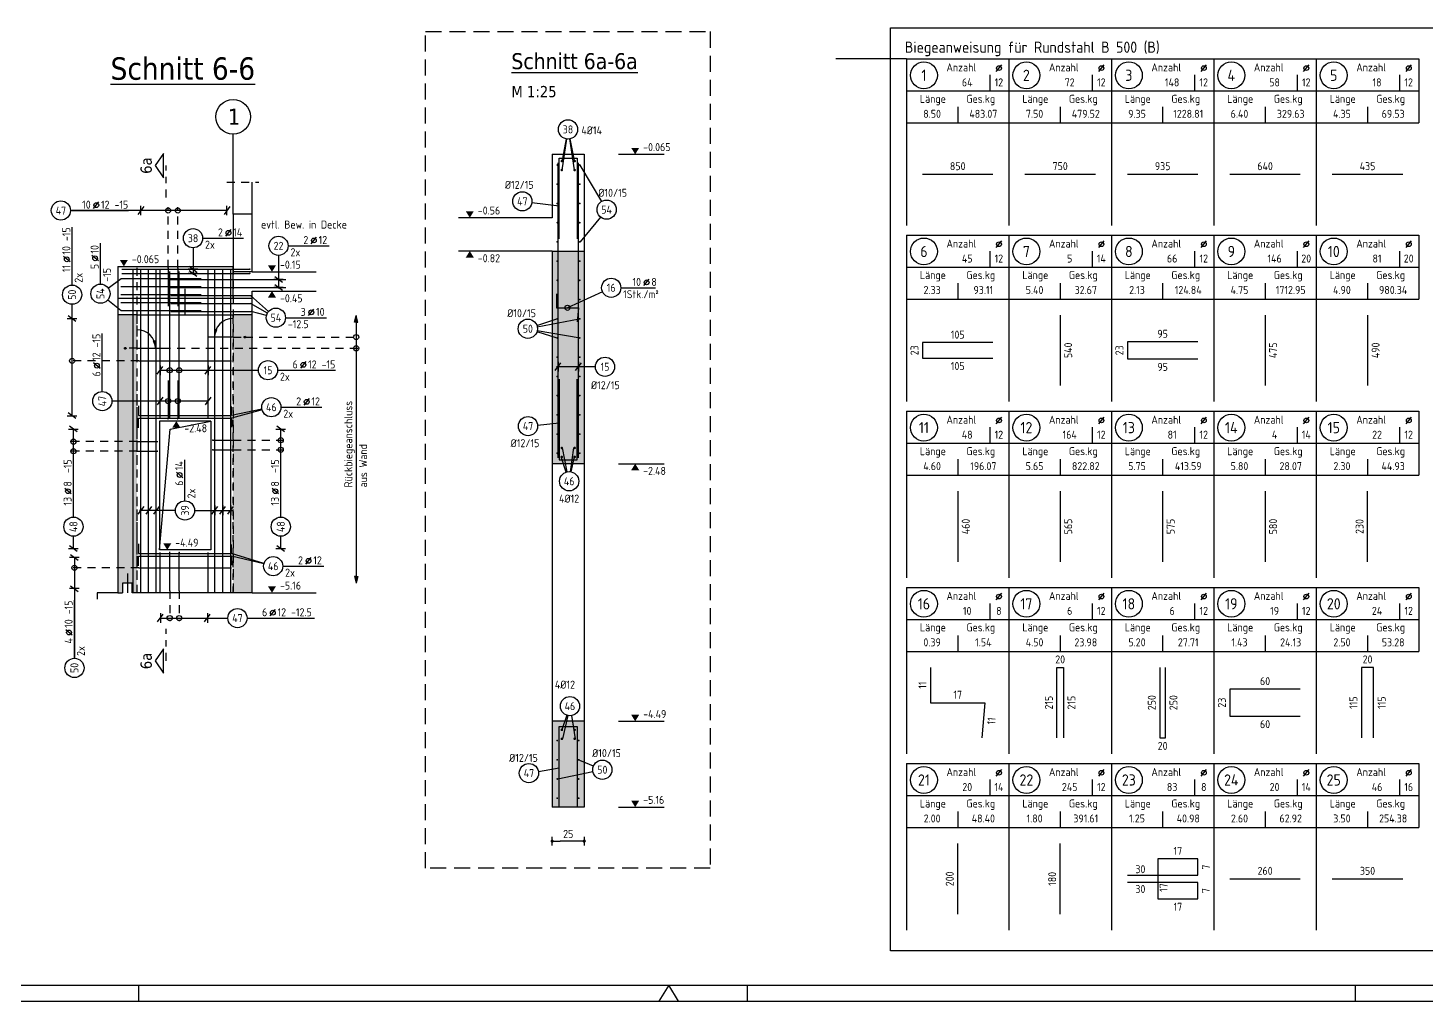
# Model space of a CAD drawing. Extents: x -30 to 112, y -12 to 52.
# Drawn here: x 29.22 to 51.05, y 0 to 15.19 of the extents above; entities that cross this region are included whole.
import ezdxf
from ezdxf.enums import TextEntityAlignment as Align

# ---------------------------------------------------------------- set-up
doc = ezdxf.new("R2010")
doc.units = 0
doc.header["$LTSCALE"] = 0.5
for name, pattern in [('AUSGEZOGEN', [1000.01, 1000, 0.01]), ('DASHDOTSMALL', [1.05, 0.5, -0.25, 0.05, -0.25]), ('HIDDEN', [0.375, 0.25, -0.125]), ('PUNKT', [0.175, 0.05, -0.125]), ('STRICHLINIE', [0.75, 0.5, -0.25]), ('STRICHPUNKT2', [0.55, 0.25, -0.125, 0.05, -0.125]), ('VERDECKT', [0.375, 0.25, -0.125])]:
    doc.linetypes.add(name, pattern=pattern)
for name, color, linetype in [('ACHSEN', 7, 'Continuous'), ('AFU', 7, 'Continuous'), ('BETON', 7, 'Continuous'), ('DETAIL', 7, 'Continuous'), ('DRUEBER', 7, 'Continuous'), ('grau_mittel', 7, 'Continuous'), ('HILFE', 7, 'Continuous'), ('koten', 7, 'Continuous'), ('MASSE', 7, 'Continuous'), ('OBJEKT', 7, 'Continuous'), ('RAHMEN', 7, 'Continuous'), ('RND', 7, 'Continuous'), ('RND-1', 7, 'Continuous'), ('RND_BILD', 7, 'Continuous'), ('SCHNITTE', 7, 'Continuous'), ('SFP_Achsen', 7, 'Continuous'), ('TEXT', 7, 'Continuous'), ('VERDECKT', 7, 'Continuous')]:
    doc.layers.add(name, color=color, linetype=linetype)
doc.layers.add('NOPLOT', color=7, linetype='Continuous', plot=False)
doc.styles.add('helv', font='tahoma.ttf')
doc.styles.add('txt', font='isocp.shx')
doc.linetypes.add('AFU_50K', pattern='A,0.15,["/",Standard,S=0.2,R=0,X=-0.01,Y=-0.1],0.07,["/",Standard,S=0.2,R=0,X=-0.01,Y=-0.1],0.15', length=0.37)
doc.linetypes.add('AFU_50L', pattern='A,0.75,["/",Standard,S=0.2,R=0,X=-0.01,Y=-0.1],0.07,["/",Standard,S=0.2,R=0,X=-0.01,Y=-0.1],0.75', length=1.57)
doc.linetypes.add('AFU_50M', pattern='A,0.45,["/",Standard,S=0.2,R=0,X=-0.01,Y=-0.1],0.07,["/",Standard,S=0.2,R=0,X=-0.01,Y=-0.1],0.45', length=0.97)
doc.dimstyles.new('DOT_I', dxfattribs={"dimscale": 0.5, "dimtxt": 0.25, "dimasz": 0.25, "dimexe": 0.1, "dimexo": 0.3, "dimgap": 0.1, "dimtad": 1, "dimdec": 3, "dimzin": 3, "dimtxsty": 'txt', "dimblk": 'DOT', "dimblk1": 'DOT', "dimblk2": 'DOT', "dimsah": 1, "dimcen": 0.1, "dimse1": 1, "dimse2": 1, "dimazin": 0, "dimtfac": 1, "dimtdec": 4, "dimtix": 1, "dimtmove": 2, "dimatfit": 3, "dimfxl": 0, "dimtvp": 1, "dimtolj": 1, "dimtzin": 0, "dimarcsym": 0})

# ---------------------------------------------------------------- blocks, each defined once
blk = doc.blocks.new('okrd_o')
at = {"layer": 'koten', "color": 7, "linetype": 'Continuous'}
blk.add_solid([(-0.125, 0.202), (0.125, 0.202), (0, 0)], dxfattribs=at)
at = {"layer": 'koten', "style": 'txt'}
blk.add_attdef('OKRD', (0.25, 0.1), '', height=0.25, dxfattribs=at)
blk = doc.blocks.new('okrd_u')
at = {"layer": 'koten', "color": 7, "linetype": 'Continuous'}
blk.add_solid([(-0.125, -0.202), (0.125, -0.202), (0, 0)], dxfattribs=at)
at = {"layer": 'koten', "style": 'txt'}
blk.add_attdef('OKRD', (0.25, -0.35), '', height=0.25, dxfattribs=at)
blk = doc.blocks.new('RND_LEI')
at = {"layer": 'RND', "color": 7, "linetype": 'Continuous'}
blk.add_line((1.022, 0.066), (1.19, 0.27), dxfattribs=at)
for centre, radius in [((0, 0), 0.3), ((1.106, 0.168), 0.075)]:
    blk.add_circle(centre, radius, dxfattribs=at)
at = {"layer": 'RND', "color": 7, "linetype": 'Continuous', "style": 'txt'}
blk.add_attdef('POSL', text='', height=0.25, dxfattribs=at).set_placement((0, 0), align=Align.MIDDLE)
blk.add_attdef('ANZ', text='', height=0.25, dxfattribs=at).set_placement((0.931, 0.057), align=Align.RIGHT)
for tag, p in [('DUM', (1.253, 0.057)), ('ABSTD', (1.674, 0.057)), ('POSTXT', (0.374, -0.327))]:
    blk.add_attdef(tag, p, '', height=0.25, dxfattribs=at)
blk = doc.blocks.new('lei_gre')
at = {"layer": 'RND', "color": 7, "linetype": 'Continuous'}
for p, q in [((-0.09, -0.12), (0.09, 0.12)), ((0, 0.15), (0, -0.15))]:
    blk.add_line(p, q, dxfattribs=at)
blk = doc.blocks.new('DOT')
at = {"layer": 'MASSE', "color": 7, "linetype": 'Continuous'}
for p, q in [((0, 0), (-1, 0)), ((0, 0.54), (0, -0.54))]:
    blk.add_line(p, q, dxfattribs=at)
at = {"layer": 'MASSE', "color": 7, "linetype": 'Continuous', "const_width": 0.2}
blk.add_lwpolyline([(-0.1, 0, 1), (0.1, 0, 1)], format="xyb", close=True, dxfattribs=at)
blk = doc.blocks.new('*D41')
at = {"layer": 'Defpoints', "color": 0, "linetype": 'AUSGEZOGEN', "transparency": 16777216}
for p in [(37.406, 2.496), (37.406, 2.496), (37.906, 2.496)]:
    blk.add_point(p, dxfattribs=at)
at = {"layer": 'MASSE', "color": 0, "linetype": 'AUSGEZOGEN', "lineweight": -2, "transparency": 16777216}
blk.add_line((37.781, 2.496), (37.531, 2.496), dxfattribs=at)
at = {"layer": 'MASSE', "color": 0, "linetype": 'AUSGEZOGEN', "lineweight": -2, "transparency": 16777216, "xscale": 0.125, "yscale": 0.125, "zscale": 0.125, "rotation": 180}
blk.add_blockref('DOT', (37.406, 2.496), dxfattribs=at)
at = {"layer": 'MASSE', "color": 0, "linetype": 'AUSGEZOGEN', "lineweight": -2, "transparency": 16777216, "xscale": 0.125, "yscale": 0.125, "zscale": 0.125}
blk.add_blockref('DOT', (37.906, 2.496), dxfattribs=at)
at = {"layer": 'MASSE', "color": 0, "linetype": 'AUSGEZOGEN', "transparency": 16777216, "insert": (37.656, 2.608), "char_height": 0.125, "attachment_point": 5, "style": 'txt'}
blk.add_mtext('\\A1;25', dxfattribs=at)
blk = doc.blocks.new('SCHN-2')
at = {"layer": 'SCHNITTE', "color": 6, "linetype": 'Continuous'}
blk.add_lwpolyline([(0.378, 0.088), (0, 0.34), (-0.378, 0.088)], close=True, dxfattribs=at)
at = {"layer": 'SCHNITTE', "color": 1, "linetype": 'DASHDOTSMALL', "style": 'helv'}
blk.add_attdef('SCHN-2', text='', height=0.35, dxfattribs=at).set_placement((0, 0.45), align=Align.CENTER)
blk = doc.blocks.new('RND_HIN')
at = {"layer": 'RND', "color": 7, "linetype": 'Continuous'}
blk.add_circle((0, 0), 0.3, dxfattribs=at)
at = {"layer": 'RND', "color": 7, "linetype": 'Continuous', "style": 'txt'}
blk.add_attdef('POSI', text='', height=0.25, dxfattribs=at).set_placement((0, 0), align=Align.MIDDLE)
blk = doc.blocks.new('PFEIL')
at = {"color": 7, "linetype": 'Continuous'}
blk.add_solid([(-1, -0.17), (-1, 0.17), (0, 0)], dxfattribs=at)
blk = doc.blocks.new('Pfeillinie')
at = {"layer": 'TEXT', "linetype": 'Continuous'}
blk.add_hatch(color=7, dxfattribs=at).paths.add_polyline_path([(0, 0), (-0.8, 0.2), (-0.8, 0), (-0.8, -0.2)])
at = {"layer": 'TEXT', "color": 7, "linetype": 'Continuous'}
for p, q in [((-0.8, 0), (-0.8, 0.2)), ((-0.8, 0.2), (0, 0)), ((-0.8, 0), (-0.8, -0.2)), ((-0.8, -0.2), (0, 0))]:
    blk.add_line(p, q, dxfattribs=at)
blk = doc.blocks.new('A0-38-0')
at = {"color": 7, "linetype": 'Continuous'}
for p, q in [((78.45, 0.5), (78.14, 0)), ((78.76, 0), (78.45, 0.5))]:
    blk.add_line(p, q, dxfattribs=at)
at = {"layer": 'RAHMEN', "color": 5}
blk.add_line((2, 0.5), (156.4, 0.5), dxfattribs=at)
at = {"layer": 'RAHMEN', "color": 7}
for p, q in [((61.9, 0), (61.9, 0.5)), ((80.9, 0.5), (80.9, 0)), ((99.9, 0), (99.9, 0.5))]:
    blk.add_line(p, q, dxfattribs=at)
at = {"layer": 'RAHMEN'}
blk.add_line((0, 0), (156.9, 0), dxfattribs=at)
blk = doc.blocks.new('RND_LIS2')
at = {"layer": 'RND', "color": 3, "linetype": 'Continuous'}
for p, q in [((0, 0), (0, -5.2)), ((0, 0), (3.2, 0)), ((3.2, 0), (3.2, -2)), ((2.6, -0.503), (2.6, -1)), ((0, -1), (3.2, -1)), ((1.6, -1.503), (1.6, -2)), ((0, -2), (3.2, -2))]:
    blk.add_line(p, q, dxfattribs=at)
at = {"layer": 'RND', "color": 7, "linetype": 'Continuous'}
blk.add_line((2.805, -0.39), (2.973, -0.186), dxfattribs=at)
at = {"layer": 'RND', "color": 1, "linetype": 'Continuous'}
blk.add_circle((0.545, -0.513), 0.42, dxfattribs=at)
at = {"layer": 'RND', "color": 7, "linetype": 'Continuous'}
blk.add_circle((2.889, -0.288), 0.075, dxfattribs=at)
at = {"layer": 'RND', "color": 7, "linetype": 'Continuous', "style": 'txt'}
for s, p in [('Anzahl', (1.249, -0.391)), ('Länge', (0.42, -1.373)), ('Ges.kg', (1.872, -1.373))]:
    blk.add_text(s, height=0.25, dxfattribs=at).set_placement(p)
at = {"layer": 'RND', "color": 1, "linetype": 'Continuous', "style": 'txt'}
blk.add_attdef('POS1', text='', height=0.35, dxfattribs=at).set_placement((0.545, -0.513), align=Align.MIDDLE)
at = {"layer": 'RND', "color": 7, "linetype": 'Continuous', "style": 'txt'}
for tag, p in [('STK1', (1.897, -0.859)), ('DS1', (2.885, -0.859)), ('LANG1', (0.8, -1.841)), ('GEW', (2.4, -1.841))]:
    blk.add_attdef(tag, text='', height=0.25, dxfattribs=at).set_placement(p, align=Align.CENTER)

msp = doc.modelspace()

# ---------------------------------------------------------------- hatches: boundary and pattern name
at = {"layer": 'grau_mittel'}
h = msp.add_hatch(color=61, dxfattribs=at)
h.paths.add_polyline_path([(37.90649, 11.70745), (37.40649, 11.70745), (37.40649, 8.38745), (37.90649, 8.38745)])
h.paths.add_polyline_path([(37.90649, 4.36745), (37.40649, 4.36745), (37.40649, 3.02745), (37.90649, 3.02745)])
for points in [[(30.92213, 10.71266), (30.62212, 10.71266), (30.62212, 6.37266), (30.69713, 6.37266), (30.69713, 6.52266), (30.84713, 6.52266), (30.84713, 6.37266), (30.92213, 6.37266)], [(32.42212, 6.37266), (32.72212, 6.37266), (32.72212, 6.37266), (32.72212, 10.71266), (32.42212, 10.71266)]]:
    msp.add_hatch(color=61, dxfattribs=at).paths.add_polyline_path(points)

# ---------------------------------------------------------------- linework, layer by layer
at = {"layer": 'ACHSEN', "color": 140, "linetype": 'AUSGEZOGEN'}
msp.add_line((32.42212, 12.78266), (32.42212, 13.53266), dxfattribs=at)
at = {"layer": 'AFU', "color": 8, "linetype": 'AFU_50K'}
for p, q in [((37.40649, 11.70745), (37.90649, 11.70745)), ((32.72212, 11.38266), (32.42212, 11.38266)), ((30.92213, 10.71266), (30.62212, 10.71266)), ((32.72212, 10.71266), (32.42212, 10.71266)), ((37.90649, 3.02745), (37.40649, 3.02745))]:
    msp.add_line(p, q, dxfattribs=at)
at = {"layer": 'AFU', "color": 8, "linetype": 'AFU_50M'}
for p, q in [((32.42212, 10.97266), (32.42212, 11.46766)), ((30.62212, 10.97266), (32.72212, 10.97266)), ((30.92213, 10.71266), (32.42212, 10.71266))]:
    msp.add_line(p, q, dxfattribs=at)
at = {"layer": 'AFU', "color": 1, "linetype": 'AUSGEZOGEN'}
msp.add_line((30.77213, 6.67266), (30.77213, 6.37266), dxfattribs=at)
at = {"layer": 'AFU', "color": 8, "linetype": 'AUSGEZOGEN'}
for p, q in [((30.62213, 6.37266), (30.69713, 6.37266)), ((30.84713, 6.52266), (30.69713, 6.52266)), ((30.69713, 6.52266), (30.69713, 6.37266)), ((30.84713, 6.37266), (30.84713, 6.52266)), ((30.92213, 6.37266), (30.84713, 6.37266))]:
    msp.add_line(p, q, dxfattribs=at)
at = {"layer": 'AFU', "color": 8, "linetype": 'AFU_50L'}
msp.add_line((32.72212, 6.37266), (30.92213, 6.37266), dxfattribs=at)
at = {"layer": 'BETON', "color": 6, "linetype": 'AUSGEZOGEN'}
for p, q in [((37.40649, 13.21745), (37.40649, 12.22745)), ((37.40649, 13.21745), (37.90649, 13.21745)), ((37.90649, 13.21745), (37.90649, 8.38745)), ((32.72212, 12.28266), (32.42212, 12.28266)), ((32.42212, 12.28266), (32.42212, 11.46766)), ((32.72212, 11.38266), (32.72212, 12.28266)), ((37.40649, 12.22745), (35.94231, 12.22745)), ((37.40649, 11.70745), (35.94231, 11.70745)), ((37.40649, 11.70745), (37.40649, 8.38745)), ((30.62212, 11.46766), (30.62212, 6.37266)), ((30.62212, 11.46766), (32.42212, 11.46766)), ((32.72212, 11.38266), (33.72212, 11.38266)), ((32.72212, 6.37266), (32.72212, 11.08266)), ((32.72212, 11.08266), (33.72212, 11.08266)), ((31.27212, 9.05266), (31.27212, 7.04266)), ((32.07212, 9.05266), (31.27212, 9.05266)), ((32.07212, 9.05266), (32.07212, 7.04266)), ((37.90649, 8.38745), (37.40649, 8.38745)), ((32.07212, 7.04266), (31.27212, 7.04266)), ((30.62212, 6.37266), (30.30212, 6.37266)), ((30.30212, 6.37266), (30.30212, 6.27266)), ((32.72212, 6.37266), (33.72212, 6.37266)), ((37.40649, 4.36745), (37.40649, 3.02745)), ((37.90649, 4.36745), (37.40649, 4.36745)), ((37.90649, 4.36745), (37.90649, 3.02745))]:
    msp.add_line(p, q, dxfattribs=at)
at = {"layer": 'DETAIL', "color": 102, "linetype": 'STRICHLINIE'}
msp.add_lwpolyline([(35.42675, 2.07335), (35.42675, 15.13199), (39.87312, 15.13199), (39.87312, 2.07335)], close=True, dxfattribs=at)
at = {"layer": 'DRUEBER', "color": 7, "linetype": 'PUNKT'}
for p, q in [((30.62212, 10.97266), (32.72212, 10.97266)), ((30.92213, 6.37266), (30.92213, 10.71266)), ((30.92213, 10.71266), (32.42212, 10.71266)), ((32.42212, 6.37266), (32.42212, 10.71266))]:
    msp.add_line(p, q, dxfattribs=at)
at = {"layer": 'HILFE', "color": 102, "linetype": 'AUSGEZOGEN'}
for p, q in [((38.43915, 13.21745), (39.15512, 13.21745)), ((31.439, 8.92719), (32.07212, 9.05266)), ((31.27212, 7.04266), (31.439, 8.92719)), ((38.43915, 8.38745), (39.15512, 8.38745)), ((38.43915, 4.36745), (39.15512, 4.36745)), ((38.43915, 3.02745), (39.15512, 3.02745))]:
    msp.add_line(p, q, dxfattribs=at)
at = {"layer": 'HILFE', "color": 102, "linetype": 'HIDDEN'}
msp.add_line((32.32212, 12.78266), (32.82212, 12.78266), dxfattribs=at)
at = {"layer": 'NOPLOT', "color": 191, "linetype": 'AUSGEZOGEN'}
for p, q in [((42.93852, 14.70746), (41.83288, 14.70746)), ((31.67212, 10.71266), (31.67212, 11.1192))]:
    msp.add_line(p, q, dxfattribs=at)
at = {"layer": 'NOPLOT', "color": 191, "linetype": 'Continuous'}
for points in [[(31.28202, 9.08993), (31.28202, 11.42266)], [(32.03202, 9.08993), (32.03202, 11.42266)], [(31.28202, 6.37266), (31.28202, 7.00266)], [(32.03202, 6.37266), (32.03202, 7.00266)]]:
    msp.add_lwpolyline(points, dxfattribs=at)
at = {"layer": 'OBJEKT', "color": 7, "linetype": 'AUSGEZOGEN'}
for p, q in [((32.42212, 12.28266), (32.42212, 12.78266)), ((32.72212, 12.28266), (32.72212, 12.78266)), ((37.40649, 8.38745), (37.40649, 4.36745)), ((37.90649, 8.38745), (37.90649, 4.36745))]:
    msp.add_line(p, q, dxfattribs=at)
at = {"layer": 'RND', "color": 102, "linetype": 'AUSGEZOGEN'}
for p, q in [((37.6299, 13.45794), (37.55739, 12.9716)), ((37.62367, 13.459), (37.55994, 13.12786)), ((37.67435, 13.45797), (37.7468, 12.97668)), ((37.68073, 13.45907), (37.7468, 13.12024)), ((38.17904, 12.48303), (37.8431, 13.05045)), ((37.0886, 12.46585), (37.51649, 12.41573)), ((38.16042, 12.23791), (37.8431, 11.85045)), ((31.79687, 11.7578), (31.79687, 11.33358)), ((33.13168, 11.6392), (33.13168, 11.12157)), ((30.47224, 11.12979), (30.67391, 11.27726)), ((30.46727, 10.94628), (30.67391, 10.77726)), ((32.9774, 10.76531), (32.69257, 11.01321)), ((38.19092, 11.07197), (37.64377, 10.82134)), ((32.95946, 10.73975), (32.69257, 10.88821)), ((32.94497, 10.70299), (32.70257, 10.76321)), ((37.16695, 10.54343), (37.47754, 10.65045)), ((37.17239, 10.52312), (37.8291, 10.65045)), ((37.16806, 10.44904), (37.47754, 10.35045)), ((37.17286, 10.46854), (37.8431, 10.35045)), ((38.0804, 9.9008), (37.47535, 9.9008)), ((32.87243, 9.23869), (32.39712, 9.13937)), ((32.87463, 9.2296), (32.39712, 9.09829)), ((37.17757, 8.99028), (37.51649, 9.02498)), ((37.64101, 8.26064), (37.56529, 8.63333)), ((37.69236, 8.2621), (37.74607, 8.63333)), ((37.62377, 8.25605), (37.54529, 8.49333)), ((37.70372, 8.26), (37.75607, 8.49333)), ((31.52115, 7.65846), (30.95887, 7.65846)), ((31.82115, 7.65846), (32.40931, 7.65846)), ((32.90491, 6.83203), (32.39712, 6.98703)), ((32.90258, 6.82354), (32.39712, 6.94594)), ((37.63386, 4.46148), (37.55529, 4.23311)), ((37.64903, 4.45713), (37.56529, 4.09311)), ((37.70686, 4.45528), (37.76607, 4.09311)), ((37.70799, 4.45547), (37.74607, 4.23311)), ((38.04958, 3.66645), (37.8353, 3.75253)), ((37.19002, 3.58417), (37.51649, 3.64194)), ((38.04196, 3.57973), (37.49569, 3.46508))]:
    msp.add_line(p, q, dxfattribs=at)
at = {"layer": 'RND', "color": 7, "linetype": 'AUSGEZOGEN'}
for p, q in [((30.98131, 12.34014), (29.8829, 12.34014)), ((29.8829, 12.34014), (30.78915, 12.34014)), ((32.32697, 12.34014), (30.98131, 12.34014)), ((29.90841, 11.17583), (29.90841, 12.08208)), ((30.35116, 11.19124), (30.35116, 11.83124)), ((31.94687, 11.9078), (32.58687, 11.9078)), ((33.28168, 11.7892), (33.92168, 11.7892)), ((38.4773, 11.13443), (39.0173, 11.13443)), ((29.90841, 10.65272), (29.90841, 10.87583)), ((29.90841, 9.13721), (29.90841, 10.65272)), ((33.24055, 10.66684), (33.88055, 10.66684)), ((30.37951, 9.51519), (30.37951, 10.42144)), ((31.28202, 9.84694), (32.03202, 9.84694)), ((31.63585, 9.84694), (32.81721, 9.84694)), ((33.11721, 9.84694), (34.02346, 9.84694)), ((31.28202, 9.36519), (30.52951, 9.36519)), ((32.03202, 9.36519), (31.28202, 9.36519)), ((33.16926, 9.26937), (33.80926, 9.26937)), ((29.92869, 7.55469), (29.92869, 8.92895)), ((33.16685, 7.55469), (33.16685, 8.92895)), ((31.67115, 7.80846), (31.67115, 8.44846)), ((29.92869, 7.06181), (29.92869, 7.25469)), ((33.16685, 7.06181), (33.16685, 7.25469)), ((29.94424, 6.92481), (29.94424, 6.43798)), ((33.19837, 6.78824), (33.83837, 6.78824)), ((29.94424, 6.43798), (29.94424, 5.34958)), ((29.94424, 5.34958), (29.94424, 6.25583)), ((31.28605, 5.97753), (32.02167, 5.97753)), ((32.02167, 5.97753), (32.34045, 5.97753)), ((32.64045, 5.97753), (33.69295, 5.97753))]:
    msp.add_line(p, q, dxfattribs=at)
at = {"layer": 'RND', "color": 102, "linetype": 'VERDECKT'}
for p, q in [((31.40712, 11.44562), (31.40712, 12.39014)), ((31.55712, 11.44562), (31.55712, 12.39014)), ((32.60617, 10.36422), (34.39461, 10.36422)), ((31.32212, 10.18906), (34.39461, 10.18906)), ((30.94926, 9.99375), (29.85841, 9.99375)), ((32.42212, 8.75472), (33.21685, 8.75472)), ((30.92213, 8.73202), (29.87869, 8.73202)), ((30.92213, 8.58202), (29.87869, 8.58202)), ((32.42212, 8.60472), (33.21685, 8.60472)), ((30.94926, 6.76216), (29.89424, 6.76216)), ((31.43202, 6.40266), (31.43202, 5.92753)), ((31.58202, 6.40266), (31.58202, 5.92753))]:
    msp.add_line(p, q, dxfattribs=at)
at = {"layer": 'RND', "color": 1, "linetype": 'AUSGEZOGEN'}
for points in [[(37.51649, 11.89745), (37.51649, 13.15745), (37.79649, 13.15745), (37.79649, 11.89745)], [(37.49684, 8.48188), (37.49684, 13.08188)], [(37.81614, 8.48188), (37.81614, 13.08188)], [(30.68228, 11.42441), (32.68228, 11.42441)], [(30.68228, 11.35885), (32.68228, 11.35885)], [(30.86306, 6.37266), (30.86306, 11.42266)], [(30.98202, 6.37266), (30.98202, 11.42266)], [(31.10235, 6.37266), (31.10235, 11.42266)], [(31.22268, 6.37266), (31.22268, 11.42266)], [(31.40712, 11.44562), (31.40712, 10.84562)], [(31.43202, 9.08993), (31.43202, 11.38993)], [(31.55712, 11.44562), (31.55712, 10.84562)], [(31.58202, 9.08993), (31.58202, 11.38993)], [(32.13777, 6.37266), (32.13777, 11.42266)], [(32.26121, 6.37266), (32.26121, 11.42266)], [(32.38465, 6.37266), (32.38465, 11.42266)], [(30.67391, 11.27726), (31.92391, 11.27726)], [(30.67391, 11.15226), (31.92391, 11.15226)], [(31.44559, 11.26491), (33.24559, 11.26491)], [(31.44559, 11.13991), (33.24559, 11.13991)], [(30.67391, 11.02726), (31.92391, 11.02726)], [(31.44757, 11.01321), (32.69757, 11.01321)], [(30.67391, 10.90226), (31.92391, 10.90226)], [(30.67391, 10.77726), (31.92391, 10.77726)], [(31.44757, 10.88821), (32.69757, 10.88821)], [(31.44757, 10.76321), (32.69757, 10.76321)], [(30.94926, 9.99375), (32.39926, 9.99375)], [(31.40712, 9.68867), (31.40712, 9.08867)], [(31.55712, 9.68867), (31.55712, 9.08867)], [(37.51649, 9.70745), (37.51649, 8.44745), (37.79649, 8.44745), (37.79649, 9.70745)], [(30.94712, 9.28937), (30.94712, 9.13937), (32.39712, 9.13937), (32.39712, 9.27937)], [(30.94712, 8.94829), (30.94712, 9.09829), (32.39712, 9.09829), (32.39712, 8.95829)], [(32.10412, 8.75472), (32.42212, 8.75472)], [(30.92213, 8.73202), (31.24451, 8.73202)], [(30.92213, 8.58202), (31.24451, 8.58202)], [(32.10412, 8.60472), (32.42212, 8.60472)], [(30.94712, 7.13703), (30.94712, 6.98703), (32.39712, 6.98703), (32.39712, 7.12703)], [(30.98202, 6.37266), (30.98202, 7.00671)], [(31.43202, 6.40266), (31.43202, 7.00266)], [(31.58202, 6.40266), (31.58202, 7.00266)], [(30.94712, 6.79594), (30.94712, 6.94594), (32.39712, 6.94594), (32.39712, 6.80594)], [(30.94926, 6.76216), (32.39926, 6.76216)], [(37.51649, 3.02745), (37.51649, 4.28745), (37.79649, 4.28745), (37.79649, 3.02745)]]:
    msp.add_lwpolyline(points, dxfattribs=at)
at = {"layer": 'RND', "color": 7, "linetype": 'AUSGEZOGEN'}
for points, const_width in [([(37.54529, 13.11234, 1), (37.56529, 13.11234, 1)], 0.02), ([(37.74607, 13.11234, 1), (37.76607, 13.11234, 1)], 0.02), ([(37.47754, 13.05045, 1), (37.49154, 13.05045, 1)], 0.014), ([(37.54529, 12.97234, 1), (37.56529, 12.97234, 1)], 0.02), ([(37.74607, 12.97234, 1), (37.76607, 12.97234, 1)], 0.02), ([(37.8291, 13.05045, 1), (37.8431, 13.05045, 1)], 0.014), ([(37.47754, 12.75045, 1), (37.49154, 12.75045, 1)], 0.014), ([(37.8291, 12.75045, 1), (37.8431, 12.75045, 1)], 0.014), ([(37.47754, 12.45045, 1), (37.49154, 12.45045, 1)], 0.014), ([(37.8291, 12.45045, 1), (37.8431, 12.45045, 1)], 0.014), ([(37.47754, 12.15045, 1), (37.49154, 12.15045, 1)], 0.014), ([(37.8291, 12.15045, 1), (37.8431, 12.15045, 1)], 0.014), ([(37.47754, 11.85045, 1), (37.49154, 11.85045, 1)], 0.014), ([(37.8291, 11.85045, 1), (37.8431, 11.85045, 1)], 0.014), ([(31.40087, 11.44562, 1), (31.41337, 11.44562, 1)], 0.0125), ([(31.55087, 11.44562, 1), (31.56337, 11.44562, 1)], 0.0125), ([(32.67603, 11.42441, 1), (32.68853, 11.42441, 1)], 0.0125), ([(32.67603, 11.35885, 1), (32.68853, 11.35885, 1)], 0.0125), ([(37.47754, 11.55045, 1), (37.49154, 11.55045, 1)], 0.014), ([(37.8291, 11.55045, 1), (37.8431, 11.55045, 1)], 0.014), ([(30.66891, 11.27726, 1), (30.67891, 11.27726, 1)], 0.01), ([(30.66891, 11.15226, 1), (30.67891, 11.15226, 1)], 0.01), ([(37.47754, 11.25045, 1), (37.49154, 11.25045, 1)], 0.014), ([(37.8291, 11.25045, 1), (37.8431, 11.25045, 1)], 0.014), ([(30.66891, 11.02726, 1), (30.67891, 11.02726, 1)], 0.01), ([(32.69257, 11.01321, 1), (32.70257, 11.01321, 1)], 0.01), ([(37.47754, 10.95045, 1), (37.49154, 10.95045, 1)], 0.014), ([(37.8291, 10.95045, 1), (37.8431, 10.95045, 1)], 0.014), ([(30.66891, 10.90226, 1), (30.67891, 10.90226, 1)], 0.01), ([(30.66891, 10.77726, 1), (30.67891, 10.77726, 1)], 0.01), ([(32.69257, 10.88821, 1), (32.70257, 10.88821, 1)], 0.01), ([(32.69257, 10.76321, 1), (32.70257, 10.76321, 1)], 0.01), ([(37.47754, 10.65045, 1), (37.49154, 10.65045, 1)], 0.014), ([(37.8291, 10.65045, 1), (37.8431, 10.65045, 1)], 0.014), ([(37.47754, 10.35045, 1), (37.49154, 10.35045, 1)], 0.014), ([(37.8291, 10.35045, 1), (37.8431, 10.35045, 1)], 0.014), ([(37.47754, 10.05045, 1), (37.49154, 10.05045, 1)], 0.014), ([(37.8291, 10.05045, 1), (37.8431, 10.05045, 1)], 0.014), ([(37.47754, 9.75045, 1), (37.49154, 9.75045, 1)], 0.014), ([(37.8291, 9.75045, 1), (37.8431, 9.75045, 1)], 0.014), ([(37.47754, 9.45045, 1), (37.49154, 9.45045, 1)], 0.014), ([(37.8291, 9.45045, 1), (37.8431, 9.45045, 1)], 0.014), ([(31.40087, 9.08867, 1), (31.41337, 9.08867, 1)], 0.0125), ([(31.55087, 9.08867, 1), (31.56337, 9.08867, 1)], 0.0125), ([(37.47754, 9.15045, 1), (37.49154, 9.15045, 1)], 0.014), ([(37.8291, 9.15045, 1), (37.8431, 9.15045, 1)], 0.014), ([(31.23226, 8.73202, 1), (31.24476, 8.73202, 1)], 0.0125), ([(32.10005, 8.75472, 1), (32.11255, 8.75472, 1)], 0.0125), ([(37.47754, 8.85045, 1), (37.49154, 8.85045, 1)], 0.014), ([(37.8291, 8.85045, 1), (37.8431, 8.85045, 1)], 0.014), ([(31.23226, 8.58202, 1), (31.24476, 8.58202, 1)], 0.0125), ([(32.10005, 8.60472, 1), (32.11255, 8.60472, 1)], 0.0125), ([(37.47754, 8.55045, 1), (37.49154, 8.55045, 1)], 0.014), ([(37.54529, 8.63333, 1), (37.56529, 8.63333, 1)], 0.02), ([(37.74607, 8.63333, 1), (37.76607, 8.63333, 1)], 0.02), ([(37.8291, 8.55045, 1), (37.8431, 8.55045, 1)], 0.014), ([(37.54529, 8.49333, 1), (37.56529, 8.49333, 1)], 0.02), ([(37.74607, 8.49333, 1), (37.76607, 8.49333, 1)], 0.02), ([(31.42577, 7.00266, 1), (31.43827, 7.00266, 1)], 0.0125), ([(31.57577, 7.00266, 1), (31.58827, 7.00266, 1)], 0.0125), ([(37.54529, 4.23311, 1), (37.56529, 4.23311, 1)], 0.02), ([(37.74607, 4.23311, 1), (37.76607, 4.23311, 1)], 0.02), ([(37.47754, 4.06611, 1), (37.49154, 4.06611, 1)], 0.014), ([(37.54529, 4.09311, 1), (37.56529, 4.09311, 1)], 0.02), ([(37.74607, 4.09311, 1), (37.76607, 4.09311, 1)], 0.02), ([(37.81205, 4.06611, 1), (37.82605, 4.06611, 1)], 0.014), ([(37.47754, 3.76611, 1), (37.49154, 3.76611, 1)], 0.014), ([(37.81205, 3.76611, 1), (37.82605, 3.76611, 1)], 0.014), ([(37.47754, 3.46611, 1), (37.49154, 3.46611, 1)], 0.014), ([(37.81205, 3.46611, 1), (37.82605, 3.46611, 1)], 0.014), ([(37.47754, 3.16611, 1), (37.49154, 3.16611, 1)], 0.014), ([(37.81205, 3.16611, 1), (37.82605, 3.16611, 1)], 0.014)]:
    msp.add_lwpolyline(points, format="xyb", close=True, dxfattribs=dict(at, const_width=const_width))
at = {"layer": 'RND', "color": 102, "linetype": 'AUSGEZOGEN'}
msp.add_lwpolyline([(34.34461, 10.69902), (34.34461, 6.52445)], dxfattribs=at)
at = {"layer": 'RND', "color": 7, "linetype": 'AUSGEZOGEN'}
for centre in [(31.40712, 12.34014), (31.55712, 12.34014), (37.64377, 10.82134), (34.34461, 10.36422), (34.34461, 10.18906), (29.90841, 9.99375), (31.43202, 9.84694), (31.58202, 9.84694), (31.40712, 9.36519), (31.55712, 9.36519), (29.92869, 8.73202), (33.16685, 8.75472), (29.92869, 8.58202), (33.16685, 8.60472), (29.94424, 6.76216), (31.43202, 5.97753), (31.58202, 5.97753)]:
    msp.add_circle(centre, 0.04, dxfattribs=at)
at = {"layer": 'RND-1', "color": 1, "linetype": 'AUSGEZOGEN'}
msp.add_lwpolyline([(37.47377, 11.04134), (37.47377, 10.82134), (37.81377, 10.82134), (37.79459, 10.60218)], dxfattribs=at)
at = {"layer": 'RND_BILD', "color": 1, "linetype": 'AUSGEZOGEN'}
for points in [[(43.18852, 12.90746), (44.28852, 12.90746)], [(44.78852, 12.90746), (45.88852, 12.90746)], [(46.38852, 12.90746), (47.48852, 12.90746)], [(47.98852, 12.90746), (49.08852, 12.90746)], [(49.58852, 12.90746), (50.68852, 12.90746)], [(45.33852, 10.70746), (45.33852, 9.60746)], [(48.53852, 10.70746), (48.53852, 9.60746)], [(50.13852, 10.70746), (50.13852, 9.60746)], [(44.28852, 10.27794), (43.18852, 10.27794), (43.18852, 10.03699), (44.28852, 10.03699)], [(47.48852, 10.29062), (46.38852, 10.29062), (46.38852, 10.0243), (47.48852, 10.0243)], [(43.73852, 7.95746), (43.73852, 6.85746)], [(45.33852, 7.95746), (45.33852, 6.85746)], [(46.93852, 7.95746), (46.93852, 6.85746)], [(48.53852, 7.95746), (48.53852, 6.85746)], [(50.13852, 6.85746), (50.13852, 7.95746)], [(43.31271, 5.20746), (43.31271, 4.65641), (44.16433, 4.65641), (44.11631, 4.10746)], [(45.28736, 4.10746), (45.28736, 5.20746), (45.38969, 5.20746), (45.38969, 4.10746)], [(46.89452, 5.20746), (46.89452, 4.10746), (46.98252, 4.10746), (46.98252, 5.20746)], [(50.23418, 4.10746), (50.23418, 5.20746), (50.04287, 5.20746), (50.04287, 4.10746)], [(49.08852, 4.8683), (47.98852, 4.8683), (47.98852, 4.44663), (49.08852, 4.44663)], [(43.73852, 1.35746), (43.73852, 2.45746)], [(45.33852, 1.35746), (45.33852, 2.45746)], [(46.38852, 1.96246), (47.48852, 1.96246), (47.48852, 2.21913), (46.86519, 2.21913), (46.86519, 1.5958), (47.48852, 1.5958), (47.48852, 1.85246), (46.38852, 1.85246)], [(47.98852, 1.90746), (49.08852, 1.90746)], [(49.58852, 1.90746), (50.68852, 1.90746)]]:
    msp.add_lwpolyline(points, dxfattribs=at)
at = {"layer": 'SCHNITTE', "color": 6, "linetype": 'STRICHPUNKT2'}
for p, q in [((31.37741, 12.54136), (31.37741, 13.04136)), ((31.37741, 5.30827), (31.37741, 5.80827))]:
    msp.add_line(p, q, dxfattribs=at)
at = {"layer": 'SFP_Achsen', "color": 7, "linetype": 'AUSGEZOGEN'}
msp.add_circle((32.42212, 13.80314), 0.27048, dxfattribs=at)
at = {"layer": 'TEXT', "color": 7, "linetype": 'VERDECKT'}
for p, q in [((32.42212, 10.36422), (32.60617, 10.36422)), ((30.92212, 10.18906), (30.73806, 10.18906))]:
    msp.add_line(p, q, dxfattribs=at)
at = {"layer": 'TEXT', "color": 1, "linetype": 'AUSGEZOGEN'}
msp.add_lwpolyline([(42.68662, 15.18958), (68.26259, 15.18958), (68.26259, 0.78468), (42.68662, 0.78468)], close=True, dxfattribs=at)
at = {"layer": 'TEXT', "color": 7, "linetype": 'VERDECKT'}
msp.add_lwpolyline([(32.42212, 10.36422), (32.42212, 10.76422)], dxfattribs=at)
at = {"layer": 'TEXT', "color": 1, "linetype": 'AUSGEZOGEN'}
for points in [[(32.42212, 10.36422), (32.02212, 10.36422)], [(30.92212, 10.18906), (31.32212, 10.18906)]]:
    msp.add_lwpolyline(points, dxfattribs=at)
at = {"layer": 'TEXT', "color": 7, "linetype": 'VERDECKT'}
for centre in [(32.60617, 10.36422), (30.73806, 10.18906)]:
    msp.add_circle(centre, 0.01203, dxfattribs=at)
at = {"layer": 'TEXT', "color": 102, "linetype": 'AUSGEZOGEN'}
for centre, start, end in [((32.42212, 10.36422), 90, 180), ((30.92212, 10.18906), 0, 90)]:
    msp.add_arc(centre, 0.29038, start, end, dxfattribs=at)
at = {"layer": 'VERDECKT', "color": 7, "linetype": 'HIDDEN'}
for p, q in [((30.92213, 6.37266), (30.92213, 11.46766)), ((32.42212, 11.46766), (32.42212, 6.37266))]:
    msp.add_line(p, q, dxfattribs=at)

# ---------------------------------------------------------------- block references
at = {"layer": 'koten', "color": 7, "linetype": 'AUSGEZOGEN'}
ref = msp.add_blockref('okrd_o', (38.70173, 13.21745), dxfattribs=dict(at, xscale=0.5, yscale=0.5, zscale=0.5))
ref.add_attrib('OKRD', '-0.065', (38.82673, 13.26745), dxfattribs={"layer": '0', "color": 0, "linetype": 'ByBlock', "height": 0.125, "style": 'txt'})
at = {"layer": 'koten', "color": 7, "linetype": 'AUSGEZOGEN', "xscale": 0.5, "yscale": 0.5, "zscale": 0.5}
for name, p, values in [('okrd_o', (36.11879, 12.22745), {'OKRD': '-0.56'}), ('okrd_u', (36.11879, 11.70745), {'OKRD': '-0.82'}), ('okrd_o', (38.70173, 3.02745), {'OKRD': '-5.16'})]:
    msp.add_blockref(name, p, dxfattribs=at).add_auto_attribs(values)
at = {"layer": 'koten', "color": 7, "linetype": 'AUSGEZOGEN'}
ref = msp.add_blockref('okrd_o', (30.71645, 11.46766), dxfattribs=dict(at, xscale=0.5, yscale=0.5, zscale=0.5))
ref.add_attrib('OKRD', '-0.065', (30.84145, 11.51766), dxfattribs={"layer": '0', "color": 0, "linetype": 'ByBlock', "height": 0.125, "style": 'txt'})
ref = msp.add_blockref('okrd_o', (33.02943, 11.38266), dxfattribs=dict(at, xscale=0.5, yscale=0.5, zscale=0.5))
ref.add_attrib('OKRD', '-0.15', (33.15443, 11.43266), dxfattribs={"layer": '0', "color": 0, "linetype": 'ByBlock', "height": 0.125, "style": 'txt'})
ref = msp.add_blockref('okrd_u', (33.02943, 11.08266), dxfattribs=dict(at, xscale=0.5, yscale=0.5, zscale=0.5))
ref.add_attrib('OKRD', '-0.45', (33.15443, 10.90766), dxfattribs={"layer": '0', "color": 0, "linetype": 'ByBlock', "height": 0.125, "style": 'txt'})
at = {"layer": 'koten', "color": 1, "linetype": 'AUSGEZOGEN', "xscale": 0.5, "yscale": 0.5, "zscale": 0.5}
for name, p, values in [('okrd_u', (31.53574, 9.05266), {'OKRD': '-2.48'}), ('okrd_u', (38.70173, 8.38745), {'OKRD': '-2.48'}), ('okrd_o', (31.39457, 7.04266), {'OKRD': '-4.49'}), ('okrd_o', (38.70173, 4.36745), {'OKRD': '-4.49'})]:
    msp.add_blockref(name, p, dxfattribs=at).add_auto_attribs(values)
at = {"layer": 'koten', "color": 7, "linetype": 'AUSGEZOGEN'}
ref = msp.add_blockref('okrd_o', (33.02943, 6.37266), dxfattribs=dict(at, xscale=0.5, yscale=0.5, zscale=0.5))
ref.add_attrib('OKRD', '-5.16', (33.15443, 6.42266), dxfattribs={"layer": '0', "color": 0, "linetype": 'ByBlock', "height": 0.125, "style": 'txt'})
at = {"layer": 'RAHMEN', "color": 7, "xscale": 0.5, "yscale": 0.5, "zscale": 0.5}
msp.add_blockref('A0-38-0', (0, 0), dxfattribs=at)
at = {"layer": 'RND', "color": 7, "linetype": 'AUSGEZOGEN', "xscale": 0.5, "yscale": 0.5, "zscale": 0.5}
for name, p, values in [('RND_HIN', (37.65202, 13.6063), {'POSI': '38'}), ('RND_LEI', (29.7329, 12.34014), {'POSL': '47', 'DUM': '12', 'ANZ': '10', 'ABSTD': '-15'}), ('RND_HIN', (36.93962, 12.48331), {'POSI': '47'}), ('RND_HIN', (38.25546, 12.35396), {'POSI': '54'}), ('RND_LEI', (31.79687, 11.9078), {'POSL': '38', 'DUM': '14', 'ANZ': '2', 'POSTXT': '2x'}), ('RND_LEI', (33.13168, 11.7892), {'POSL': '22', 'DUM': '12', 'ANZ': '2', 'POSTXT': '2x'}), ('RND_LEI', (38.3273, 11.13443), {'POSL': '16', 'DUM': '8', 'ANZ': '10', 'POSTXT': '1Stk./m²'}), ('RND_LEI', (33.09055, 10.66684), {'POSL': '54', 'DUM': '10', 'ANZ': '3', 'POSTXT': '-12.5'}), ('RND_HIN', (37.02513, 10.49457), {'POSI': '50'}), ('RND_HIN', (38.2304, 9.9008), {'POSI': '15'}), ('RND_LEI', (32.96721, 9.84694), {'POSL': '15', 'DUM': '12', 'ANZ': '6', 'ABSTD': '-15', 'POSTXT': '2x'}), ('RND_LEI', (33.01926, 9.26937), {'POSL': '46', 'DUM': '12', 'ANZ': '2', 'POSTXT': '2x'}), ('RND_HIN', (37.02835, 8.97501), {'POSI': '47'}), ('RND_HIN', (37.67088, 8.11364), {'POSI': '46'}), ('RND_LEI', (33.04837, 6.78824), {'POSL': '46', 'DUM': '12', 'ANZ': '2', 'POSTXT': '2x'}), ('RND_LEI', (32.49045, 5.97753), {'POSL': '47', 'DUM': '12', 'ANZ': '6', 'ABSTD': '-12.5'}), ('RND_HIN', (37.68267, 4.60331), {'POSI': '46'}), ('RND_HIN', (38.18876, 3.61054), {'POSI': '50'}), ('RND_HIN', (37.04231, 3.55804), {'POSI': '47'})]:
    msp.add_blockref(name, p, dxfattribs=at).add_auto_attribs(values)
for p, rotation in [((30.98131, 12.34014), 180), ((32.32697, 12.34014), 180), ((29.90841, 10.65272), 90), ((31.28202, 9.36519), 180), ((32.03202, 9.36519), 180), ((29.90841, 9.13721), 90), ((29.92869, 8.92895), 90), ((33.16685, 8.92895), 90), ((29.92869, 7.06181), 90), ((33.16685, 7.06181), 90), ((29.94424, 6.92481), 270), ((29.94424, 6.43798), 270)]:
    msp.add_blockref('lei_gre', p, dxfattribs=dict(at, rotation=rotation))
at = {"layer": 'RND', "color": 7, "linetype": 'AUSGEZOGEN', "xscale": 0.5, "yscale": 0.5, "zscale": 0.5, "rotation": 90}
for p, values in [((29.90841, 11.02583), {'POSL': '50', 'DUM': '10', 'ANZ': '11', 'ABSTD': '-15', 'POSTXT': '2x'}), ((30.35116, 11.04124), {'POSL': '54', 'DUM': '10', 'ANZ': '5', 'POSTXT': '-15'}), ((30.37951, 9.36519), {'POSL': '47', 'DUM': '12', 'ANZ': '6', 'ABSTD': '-15'}), ((29.92869, 7.40469), {'POSL': '48', 'DUM': '8', 'ANZ': '13', 'ABSTD': '-15'}), ((31.67115, 7.65846), {'POSL': '39', 'DUM': '14', 'ANZ': '6', 'POSTXT': '2x'}), ((33.16685, 7.40469), {'POSL': '48', 'DUM': '8', 'ANZ': '13', 'ABSTD': '-15'}), ((29.94424, 5.19958), {'POSL': '50', 'DUM': '10', 'ANZ': '4', 'ABSTD': '-15', 'POSTXT': '2x'})]:
    msp.add_blockref('RND_LEI', p, dxfattribs=at).add_auto_attribs(values)
at = {"layer": 'RND', "color": 102, "linetype": 'AUSGEZOGEN'}
for name, p, xscale, yscale, zscale, rotation in [('lei_gre', (31.79687, 11.42441), 0.5, 0.5, 0.5, 270), ('lei_gre', (31.79687, 11.35885), 0.5, 0.5, 0.5, 270), ('lei_gre', (33.13168, 11.26491), 0.5, 0.5, 0.5, 270), ('lei_gre', (33.13168, 11.13991), 0.5, 0.5, 0.5, 270), ('Pfeillinie', (34.34461, 10.69902), 0.125, 0.125, 0.125, 90), ('lei_gre', (30.98202, 7.65846), 0.5, 0.5, 0.5, 180), ('lei_gre', (31.10235, 7.65846), 0.5, 0.5, 0.5, 180), ('lei_gre', (31.22268, 7.65846), 0.5, 0.5, 0.5, 180), ('Pfeillinie', (34.34461, 6.52445), 0.125, 0.125, 0.125, 270)]:
    msp.add_blockref(name, p, dxfattribs=dict(at, xscale=xscale, yscale=yscale, zscale=zscale, rotation=rotation))
at = {"layer": 'RND', "color": 7, "linetype": 'AUSGEZOGEN', "xscale": 0.5, "yscale": 0.5, "zscale": 0.5}
for p in [(31.28202, 9.84694), (32.03202, 9.84694), (37.49684, 9.9008), (37.81614, 9.9008), (31.28605, 5.97753), (32.02167, 5.97753)]:
    msp.add_blockref('lei_gre', p, dxfattribs=at)
at = {"layer": 'RND', "color": 102, "linetype": 'AUSGEZOGEN', "xscale": 0.5, "yscale": 0.5, "zscale": 0.5}
for p in [(32.13777, 7.65846), (32.26121, 7.65846), (32.38465, 7.65846)]:
    msp.add_blockref('lei_gre', p, dxfattribs=at)
at = {"layer": 'RND_BILD', "color": 6, "linetype": 'AUSGEZOGEN', "xscale": 0.5, "yscale": 0.5, "zscale": 0.5}
for p, values in [((42.93852, 14.70746), {'POS1': '1', 'STK1': '64', 'DS1': '12', 'LANG1': '8.50', 'GEW': '483.07'}), ((42.93852, 3.70746), {'POS1': '21', 'STK1': '20', 'DS1': '14', 'LANG1': '2.00', 'GEW': '48.40'})]:
    msp.add_blockref('RND_LIS2', p, dxfattribs=at).add_auto_attribs(values)
at = {"layer": 'RND_BILD', "color": 7, "linetype": 'AUSGEZOGEN', "xscale": 0.5, "yscale": 0.5, "zscale": 0.5}
for p, values in [((44.53852, 14.70746), {'POS1': '2', 'STK1': '72', 'DS1': '12', 'LANG1': '7.50', 'GEW': '479.52'}), ((46.13852, 14.70746), {'POS1': '3', 'STK1': '148', 'DS1': '12', 'LANG1': '9.35', 'GEW': '1228.81'}), ((47.73852, 14.70746), {'POS1': '4', 'STK1': '58', 'DS1': '12', 'LANG1': '6.40', 'GEW': '329.63'}), ((49.33852, 14.70746), {'POS1': '5', 'STK1': '18', 'DS1': '12', 'LANG1': '4.35', 'GEW': '69.53'}), ((42.93852, 11.95746), {'POS1': '6', 'STK1': '45', 'DS1': '12', 'LANG1': '2.33', 'GEW': '93.11'}), ((44.53852, 11.95746), {'POS1': '7', 'STK1': '5', 'DS1': '14', 'LANG1': '5.40', 'GEW': '32.67'}), ((46.13852, 11.95746), {'POS1': '8', 'STK1': '66', 'DS1': '12', 'LANG1': '2.13', 'GEW': '124.84'}), ((47.73852, 11.95746), {'POS1': '9', 'STK1': '146', 'DS1': '20', 'LANG1': '4.75', 'GEW': '1712.95'}), ((49.33852, 11.95746), {'POS1': '10', 'STK1': '81', 'DS1': '20', 'LANG1': '4.90', 'GEW': '980.34'}), ((42.93852, 9.20746), {'POS1': '11', 'STK1': '48', 'DS1': '12', 'LANG1': '4.60', 'GEW': '196.07'}), ((44.53852, 9.20746), {'POS1': '12', 'STK1': '164', 'DS1': '12', 'LANG1': '5.65', 'GEW': '822.82'}), ((46.13852, 9.20746), {'POS1': '13', 'STK1': '81', 'DS1': '12', 'LANG1': '5.75', 'GEW': '413.59'}), ((47.73852, 9.20746), {'POS1': '14', 'STK1': '4', 'DS1': '14', 'LANG1': '5.80', 'GEW': '28.07'}), ((49.33852, 9.20746), {'POS1': '15', 'STK1': '22', 'DS1': '12', 'LANG1': '2.30', 'GEW': '44.93'}), ((42.93852, 6.45746), {'POS1': '16', 'STK1': '10', 'DS1': '8', 'LANG1': '0.39', 'GEW': '1.54'}), ((44.53852, 6.45746), {'POS1': '17', 'STK1': '6', 'DS1': '12', 'LANG1': '4.50', 'GEW': '23.98'}), ((46.13852, 6.45746), {'POS1': '18', 'STK1': '6', 'DS1': '12', 'LANG1': '5.20', 'GEW': '27.71'}), ((47.73852, 6.45746), {'POS1': '19', 'STK1': '19', 'DS1': '12', 'LANG1': '1.43', 'GEW': '24.13'}), ((49.33852, 6.45746), {'POS1': '20', 'STK1': '24', 'DS1': '12', 'LANG1': '2.50', 'GEW': '53.28'}), ((44.53852, 3.70746), {'POS1': '22', 'STK1': '245', 'DS1': '12', 'LANG1': '1.80', 'GEW': '391.61'}), ((46.13852, 3.70746), {'POS1': '23', 'STK1': '83', 'DS1': '8', 'LANG1': '1.25', 'GEW': '40.98'}), ((47.73852, 3.70746), {'POS1': '24', 'STK1': '20', 'DS1': '14', 'LANG1': '2.60', 'GEW': '62.92'}), ((49.33852, 3.70746), {'POS1': '25', 'STK1': '46', 'DS1': '16', 'LANG1': '3.50', 'GEW': '254.38'})]:
    msp.add_blockref('RND_LIS2', p, dxfattribs=at).add_auto_attribs(values)
at = {"layer": 'SCHNITTE', "color": 6, "linetype": 'STRICHPUNKT2', "xscale": 0.5, "yscale": 0.5, "zscale": 0.5, "rotation": 90}
for p in [(31.37741, 13.04136), (31.37741, 5.30827)]:
    msp.add_blockref('SCHN-2', p, dxfattribs=at).add_auto_attribs({'SCHN-2': '6a'})
at = {"layer": 'TEXT', "color": 102, "linetype": 'AUSGEZOGEN', "yscale": 0.1250000000000026, "zscale": 0.1250000000000026}
for p, xscale, rotation in [((32.13174, 10.36422), 0.1250000000000026, 257.7590209791267), ((31.21249, 10.18906), -0.1250000000000026, 102.2409790208733)]:
    msp.add_blockref('PFEIL', p, dxfattribs=dict(at, xscale=xscale, rotation=rotation))

# ---------------------------------------------------------------- texts
at = {"layer": 'NOPLOT', "color": 191, "linetype": 'Continuous', "style": 'txt'}
msp.add_text('evtl. Bew. in Decke', height=0.125, dxfattribs=at).set_placement((32.85833, 12.05809))
at = {"layer": 'RND_BILD', "color": 7, "linetype": 'AUSGEZOGEN', "style": 'txt'}
for s, p in [('850', (43.73852, 13.03246)), ('750', (45.33852, 13.03246)), ('935', (46.93852, 13.03246)), ('640', (48.53852, 13.03246)), ('435', (50.13852, 13.03246)), ('105', (43.73852, 10.40294)), ('95', (46.93852, 10.41562)), ('105', (43.73852, 9.91199)), ('95', (46.93852, 9.8993)), ('20', (45.33852, 5.33246)), ('20', (50.13852, 5.33246)), ('60', (48.53852, 4.9933)), ('17', (43.73852, 4.78141)), ('60', (48.53852, 4.32163)), ('20', (46.93852, 3.98246)), ('17', (47.17686, 2.34413)), ('30', (46.59125, 2.05807)), ('260', (48.53852, 2.03246)), ('350', (50.13852, 2.03246)), ('30', (46.59125, 1.7479)), ('17', (47.17686, 1.4708))]:
    msp.add_text(s, height=0.125, dxfattribs=at).set_placement(p, align=Align.MIDDLE)
for s, rotation, p in [('540', 90, (45.46352, 10.15746)), ('475', 90, (48.66352, 10.15746)), ('490', 90, (50.26352, 10.15746)), ('23', 90, (43.06352, 10.15746)), ('23', 90, (46.26352, 10.15746)), ('460', 90, (43.86352, 7.40746)), ('565', 90, (45.46352, 7.40746)), ('575', 90, (47.06352, 7.40746)), ('580', 90, (48.66352, 7.40746)), ('230', 90, (50.01352, 7.40746)), ('11', 90, (43.18771, 4.93194)), ('215', 90, (45.16236, 4.65746)), ('215', 90, (45.51469, 4.65746)), ('250', 90, (46.76952, 4.65746)), ('250', 90, (47.10752, 4.65746)), ('23', 90, (47.86352, 4.65746)), ('115', 90, (49.91787, 4.65746)), ('115', 90, (50.35918, 4.65746)), ('11', 85, (44.26485, 4.37104)), ('200', 90, (43.61352, 1.90746)), ('180', 90, (45.21352, 1.90746)), ('7', 90, (47.61352, 2.0908)), ('17', 90, (46.95303, 1.77087)), ('7', 90, (47.61352, 1.72413))]:
    msp.add_text(s, height=0.125, rotation=rotation, dxfattribs=at).set_placement(p, align=Align.MIDDLE)
at = {"layer": 'SFP_Achsen', "color": 6, "linetype": 'AUSGEZOGEN', "style": 'helv'}
msp.add_text('1', height=0.25, dxfattribs=at).set_placement((32.34255, 13.67875))
at = {"layer": 'TEXT', "color": 1, "linetype": 'AUSGEZOGEN'}
for s, style, p in [('Biegeanweisung für Rundstahl B 500 (B)', 'txt', (42.91191, 14.80187)), ('M 1:25', 'helv', (36.76754, 14.10907))]:
    msp.add_text(s, height=0.175, dxfattribs=dict(at, style=style)).set_placement(p)
at = {"layer": 'TEXT', "color": 5, "linetype": 'AUSGEZOGEN', "style": 'helv'}
msp.add_text('%%USchnitt 6-6', height=0.35, dxfattribs=at).set_placement((30.5094, 14.38141))
at = {"layer": 'TEXT', "color": 6, "linetype": 'AUSGEZOGEN', "style": 'helv'}
msp.add_text('%%uSchnitt 6a-6a', height=0.25, dxfattribs=at).set_placement((36.76754, 14.54657))
at = {"layer": 'TEXT', "color": 7, "linetype": 'AUSGEZOGEN', "style": 'txt'}
for s, p in [('4%%C14', (37.86058, 13.52985)), ('%%C12/15', (36.66641, 12.67833)), ('%%C10/15', (38.12509, 12.55408)), ('%%C10/15', (36.70249, 10.675)), ('%%C12/15', (38.01131, 9.55063)), ('%%C12/15', (36.75576, 8.64569)), ('4%%C12', (37.51242, 7.77968)), ('4%%C12', (37.4481, 4.87613)), ('%%C10/15', (38.02847, 3.80735)), ('%%C12/15', (36.73261, 3.73269))]:
    msp.add_text(s, height=0.125, dxfattribs=at).set_placement(p)
for s, p in [('Rückbiegeanschluss', (34.28388, 8.01806)), ('aus Wand ', (34.51531, 8.01806))]:
    msp.add_text(s, height=0.125, rotation=90, dxfattribs=at).set_placement(p)

# ---------------------------------------------------------------- dimensions: what is measured, and where the dimension line sits
at = {"layer": 'MASSE', "color": 7, "linetype": 'AUSGEZOGEN'}
dim = msp.add_linear_dim(base=(37.40649, 2.49578), p1=(37.90649, 2.49578), p2=(37.40649, 2.49578), dimstyle='DOT_I', override={"dimdec": 0, "dimlfac": 50}, dxfattribs=at)
dim.commit()
dim.dimension.update_dxf_attribs({"geometry": '*D41', "text_midpoint": (37.65649, 2.60829)})

doc.saveas('drawing.dxf')
